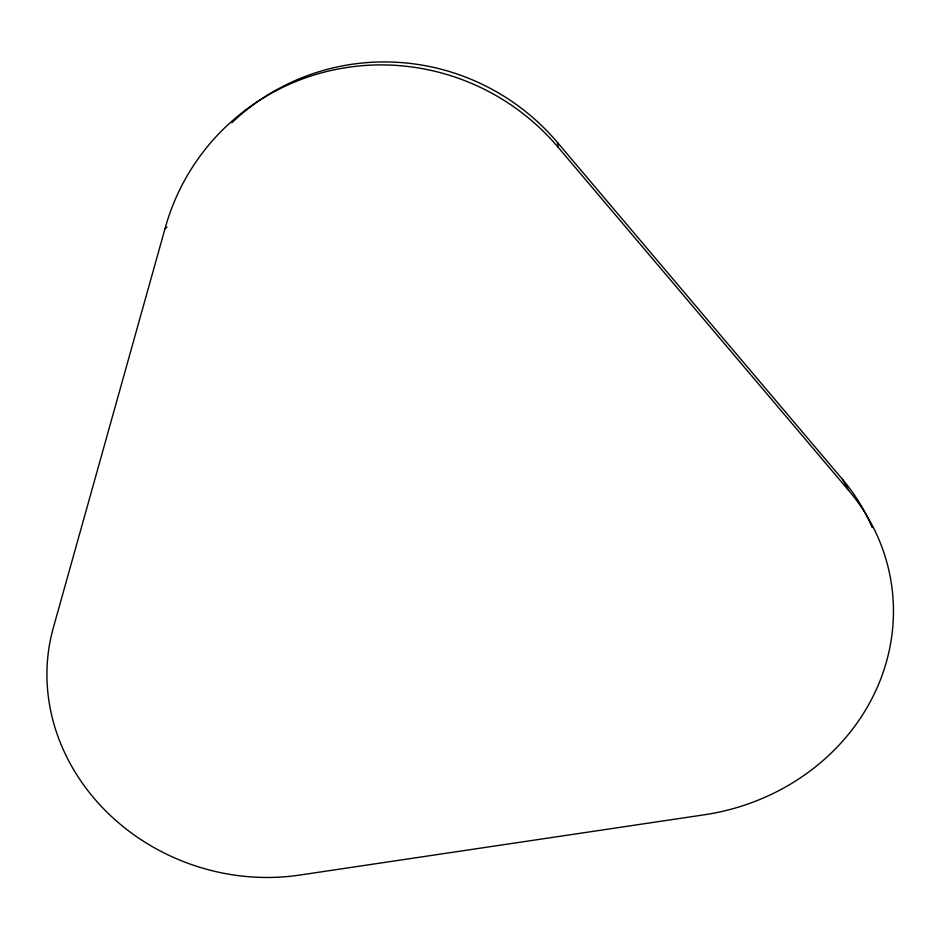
<?xml version="1.0" encoding="UTF-8"?>
<svg xmlns="http://www.w3.org/2000/svg" width="939" height="939" viewBox="0 0 939 939"><rect width="100%" height="100%" fill="white"/><g stroke="black" fill="none" stroke-linecap="round" stroke-linejoin="round"><path stroke-width="1.41" d="M848.692 490.451L558.13 147.247A229.351 225.501 38 0 0 334.906 69.65A229.351 225.501 38 0 0 164.959 228.846L52.995 628.989A209.444 189.126 18.5 0 0 300.046 875.019L704.684 814.735A219.104 200.559 -8.6 0 0 848.692 490.451L842.483 479.348L557.566 142.587A224.832 221.322 40 0 0 231.886 122.739M164.959 228.846L167.048 227.097M557.566 142.587L558.13 147.247M842.483 479.348A214.961 197.307 -8.9 0 1 872.202 527.577"/></g></svg>
